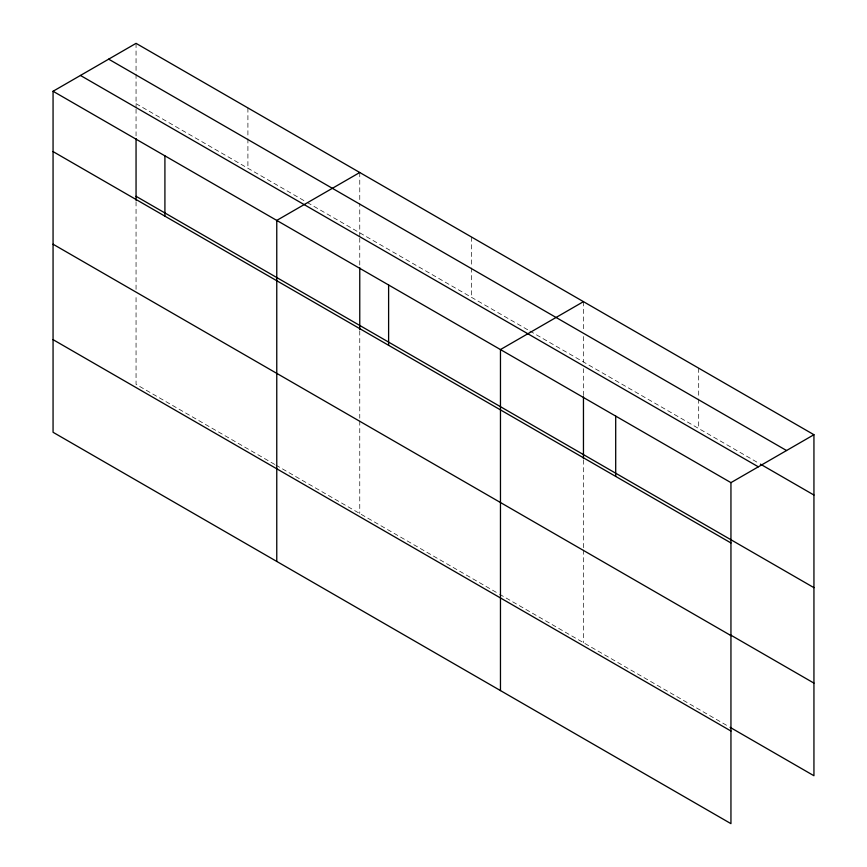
<?xml version="1.0" encoding="UTF-8"?>
<svg xmlns="http://www.w3.org/2000/svg" width="867" height="867" viewBox="0 0 867 867"><rect width="100%" height="100%" fill="white"/><g stroke="black" fill="none" stroke-linecap="round" stroke-linejoin="round"><path stroke-width="0.65" stroke-dasharray="4.33 3.25" d="M359.762 265.042L359.762 238.187M359.762 236.843L359.762 203.333M583.458 395.536L583.458 368.681M136.054 103.672L306.159 201.881M307.33 202.553L528.697 330.36M529.867 331.031L759.221 463.455M274.709 464.409L136.054 384.363L136.054 294.422M275.869 465.091L498.406 593.57M499.565 594.242L728.963 726.676M698.694 368.182L698.694 397.671M698.694 399.015L698.694 428.504M583.458 301.651L583.458 331.14M583.458 336.504L583.458 361.973M583.458 459.976L583.458 548.692M583.458 550.036L583.458 642.675M471.605 237.081L471.605 266.57M471.605 267.903L471.605 297.392M359.762 172.5L359.762 201.989M359.762 330.826L359.762 418.197M359.762 420.885L359.762 513.513M247.908 107.931L247.908 137.419M247.908 138.753L247.908 168.241M136.054 43.35L136.054 72.839M136.054 74.183L136.054 107.692M136.054 109.036L136.054 135.891M136.054 201.675L136.054 290.391"/><path stroke-width="1.3" d="M359.762 267.73L359.762 329.482M583.458 396.88L583.458 458.632M730.946 635.587L730.946 482.637L53.06 91.263L53.06 432.286L730.946 823.65L730.946 635.587L53.06 244.212M730.122 727.348L813.94 775.737L813.94 434.714L136.054 43.35L53.06 91.263M359.762 172.5L276.768 220.413L276.768 561.437M583.458 301.651L500.465 349.564L500.465 690.587M730.946 482.637L813.94 434.714M108.668 59.162L786.542 450.526M760.392 464.127L813.94 495.035M80.458 75.451L758.332 466.825M136.054 196.3L813.94 587.663M53.06 151.584L730.946 542.948M730.122 634.72L813.94 683.109M53.06 339.647L730.946 731.022M615.7 416.106L615.7 476.417M388.611 284.994L388.611 345.315M164.914 155.843L164.914 216.165M136.054 138.568L136.054 200.331"/></g></svg>
